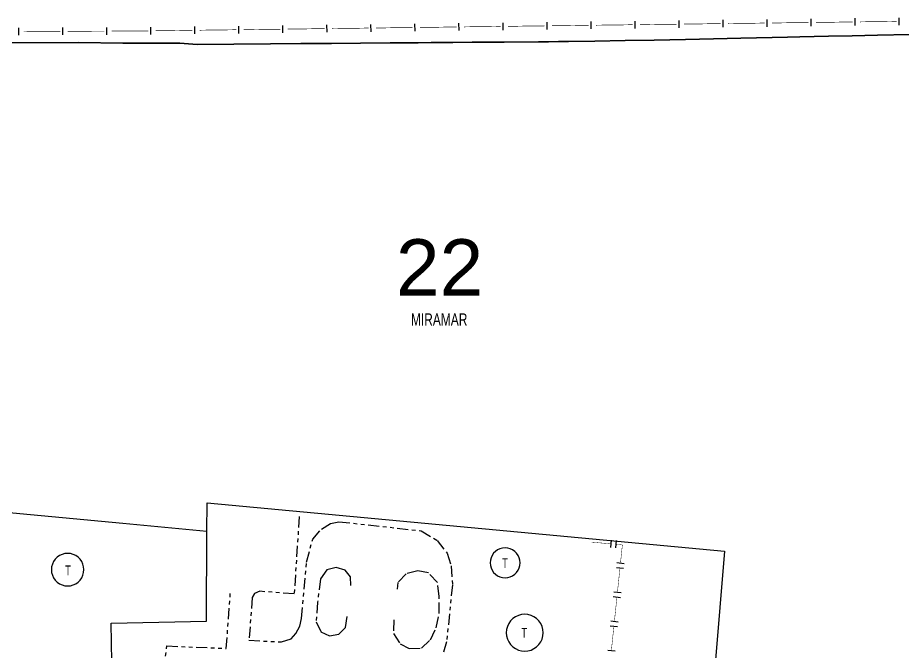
# Model space of a CAD drawing. Extents: x 200604 to 201918, y 4843538 to 4845237.
# Drawn here: x 201116.2 to 201478.3, y 4844834.3 to 4845093.7 of the extents above; entities that cross this region are included whole.
import ezdxf

# ---------------------------------------------------------------- set-up
doc = ezdxf.new("R2010")
doc.units = 0
doc.header["$LTSCALE"] = 1.5
doc.header["$MEASUREMENT"] = 0
doc.linetypes.add('TRACO_25', pattern=[8, 3, -1, 1, -1, 1, -1])
for name, color, linetype in [('CD_MALHA_LOTES', 7, 'CONTINUOUS'), ('HD-ADUTORAS', 170, 'CONTINUOUS'), ('HD-TANQUE-PC', 170, 'CONTINUOUS'), ('LM-LIM-SETORES-BAIRROS', 250, 'CONTINUOUS'), ('LM-TXT-LSB', 7, 'CONTINUOUS'), ('RU-QUADRA', 210, 'CONTINUOUS'), ('SV-RUA-NAO-PAV', 7, 'CONTINUOUS')]:
    doc.layers.add(name, color=color, linetype=linetype)
doc.styles.add('ARIAL', font='ARIAL.SHX')
doc.styles.add('SWIS', font='swissko.ttf')

msp = doc.modelspace()

# ---------------------------------------------------------------- linework, layer by layer
at = {"layer": 'CD_MALHA_LOTES', "linetype": 'Continuous', "flags": 128}
for points in [[(201111.38, 4845083.42), (201141.13, 4845083.58), (201159.23, 4845083.36), (201182.47, 4845083.34), (201189.68, 4845082.8), (201219.58, 4845083.03), (201231.97, 4845083.13), (201244.59, 4845083.23), (201256.34, 4845083.32), (201268.53, 4845083.42), (201274.48, 4845083.46), (201280.01, 4845083.51), (201285.25, 4845083.55), (201294.17, 4845083.62), (201302.11, 4845083.68), (201315.07, 4845083.78), (201329.1, 4845083.89), (201333.21, 4845083.93), (201337.31, 4845083.96), (201341.43, 4845083.99), (201352.19, 4845084.08), (201364.66, 4845084.35), (201376.42, 4845084.6), (201389.25, 4845084.88), (201400.73, 4845085.13), (201411.92, 4845085.37), (201424.66, 4845085.64), (201430.9, 4845085.78), (201436, 4845085.88), (201447.69, 4845086.14), (201457.47, 4845086.35), (201467.81, 4845086.57), (201480.99, 4845086.86)], [(201193.62, 4844883.7), (201159.23, 4844886.92), (201018.33, 4844900.09)], [(201193.62, 4844883.7), (201193.68, 4844895.42)], [(201193.68, 4844895.42), (201405.19, 4844875.55)], [(201193.43, 4844846.95), (201193.62, 4844883.7)], [(201405.19, 4844875.55), (201397.52, 4844783.42)], [(201154.49, 4844846.23), (201193.43, 4844846.95)], [(201155.17, 4844806.65), (201154.49, 4844846.23)]]:
    msp.add_lwpolyline(points, dxfattribs=at)
at = {"layer": 'HD-ADUTORAS', "const_width": 0.18}
for points in [[(201350.950691, 4844879.287284), (201350.92, 4844879.29)], [(201358.919533, 4844878.581908), (201350.950691, 4844879.287284)], [(201363.46, 4844878.18), (201360.911744, 4844878.405564)], [(201362.68824, 4844870.778346), (201363.414185, 4844877.740602)], [(201363.414185, 4844877.740602), (201363.46, 4844878.18)], [(201361.443764, 4844858.843051), (201362.480828, 4844868.78913)], [(201360.199288, 4844846.907755), (201361.236351, 4844856.853835)], [(201358.954812, 4844834.97246), (201359.991875, 4844844.918539)]]:
    msp.add_lwpolyline(points, dxfattribs=at)
at = {"layer": 'HD-ADUTORAS'}
for points in [[(201358.787275, 4844877.08775), (201359.051791, 4844880.076066)], [(201360.779486, 4844876.911406), (201361.044002, 4844879.899721)], [(201360.988916, 4844868.94469), (201363.972739, 4844868.633571)], [(201361.196328, 4844870.933906), (201364.180152, 4844870.622787)], [(201359.951852, 4844858.99861), (201362.935676, 4844858.687491)], [(201359.744439, 4844857.009394), (201362.728263, 4844856.698275)], [(201358.707376, 4844847.063315), (201361.6912, 4844846.752196)], [(201358.499963, 4844845.074099), (201361.483787, 4844844.76298)], [(201357.4629, 4844835.128019), (201360.446724, 4844834.8169)]]:
    msp.add_lwpolyline(points, dxfattribs=at)
at = {"layer": 'HD-TANQUE-PC', "linetype": 'Continuous'}
for points in [[(201315.52, 4844876.97, 8.47), (201314.45, 4844876.87, 8.47), (201313.42, 4844876.6, 8.47), (201312.45, 4844876.15, 8.47), (201311.58, 4844875.53, 8.47), (201310.82, 4844874.78, 8.47), (201310.21, 4844873.9, 8.47), (201309.76, 4844872.93, 8.47), (201309.48, 4844871.9, 8.47), (201309.39, 4844870.84, 8.47), (201309.48, 4844869.77, 8.47), (201309.76, 4844868.74, 8.47), (201310.21, 4844867.77, 8.47), (201310.82, 4844866.9, 8.47), (201311.58, 4844866.14, 8.47), (201312.45, 4844865.53, 8.47), (201313.42, 4844865.08, 8.47), (201314.45, 4844864.8, 8.47), (201315.52, 4844864.71, 8.47), (201316.58, 4844864.8, 8.47), (201317.61, 4844865.08, 8.47), (201318.58, 4844865.53, 8.47), (201319.46, 4844866.14, 8.47), (201320.21, 4844866.9, 8.47), (201320.82, 4844867.77, 8.47), (201321.28, 4844868.74, 8.47), (201321.55, 4844869.77, 8.47), (201321.65, 4844870.84, 8.47), (201321.55, 4844871.9, 8.47), (201321.28, 4844872.93, 8.47), (201320.82, 4844873.9, 8.47), (201320.21, 4844874.78, 8.47), (201319.46, 4844875.53, 8.47), (201318.58, 4844876.15, 8.47), (201317.61, 4844876.6, 8.47), (201316.58, 4844876.87, 8.47)], [(201136.66, 4844874.7, 17.709999), (201135.5, 4844874.6, 17.709999), (201134.38, 4844874.3, 17.709999), (201133.33, 4844873.81, 17.709999), (201132.38, 4844873.14, 17.709999), (201131.56, 4844872.32, 17.709999), (201130.89, 4844871.37, 17.709999), (201130.4, 4844870.32, 17.709999), (201130.1, 4844869.2, 17.709999), (201130, 4844868.04, 17.709999), (201130.1, 4844866.89, 17.709999), (201130.4, 4844865.77, 17.709999), (201130.89, 4844864.72, 17.709999), (201131.56, 4844863.77, 17.709999), (201132.38, 4844862.94, 17.709999), (201133.33, 4844862.28, 17.709999), (201134.38, 4844861.79, 17.709999), (201135.5, 4844861.49, 17.709999), (201136.66, 4844861.39, 17.709999), (201137.81, 4844861.49, 17.709999), (201138.93, 4844861.79, 17.709999), (201139.98, 4844862.28, 17.709999), (201140.93, 4844862.94, 17.709999), (201141.75, 4844863.77, 17.709999), (201142.42, 4844864.72, 17.709999), (201142.91, 4844865.77, 17.709999), (201143.21, 4844866.89, 17.709999), (201143.31, 4844868.04, 17.709999), (201143.21, 4844869.2, 17.709999), (201142.91, 4844870.32, 17.709999), (201142.42, 4844871.37, 17.709999), (201141.75, 4844872.32, 17.709999), (201140.93, 4844873.14, 17.709999), (201139.98, 4844873.81, 17.709999), (201138.93, 4844874.3, 17.709999), (201137.81, 4844874.6, 17.709999)], [(201323.54, 4844849.79, 8.56), (201322.23, 4844849.67, 8.56), (201320.96, 4844849.34, 8.56), (201319.78, 4844848.78, 8.56), (201318.7, 4844848.03, 8.56), (201317.77, 4844847.1, 8.56), (201317.02, 4844846.02, 8.56), (201316.46, 4844844.84, 8.56), (201316.12, 4844843.57, 8.56), (201316.01, 4844842.26, 8.56), (201316.12, 4844840.95, 8.56), (201316.46, 4844839.68, 8.56), (201317.02, 4844838.5, 8.56), (201317.77, 4844837.42, 8.56), (201318.7, 4844836.49, 8.56), (201319.78, 4844835.74, 8.56), (201320.96, 4844835.18, 8.56), (201322.23, 4844834.85, 8.56), (201323.54, 4844834.73, 8.56), (201324.85, 4844834.85, 8.56), (201326.11, 4844835.18, 8.56), (201327.3, 4844835.74, 8.56), (201328.38, 4844836.49, 8.56), (201329.31, 4844837.42, 8.56), (201330.06, 4844838.5, 8.56), (201330.61, 4844839.68, 8.56), (201330.95, 4844840.95, 8.56), (201331.07, 4844842.26, 8.56), (201330.95, 4844843.57, 8.56), (201330.61, 4844844.84, 8.56), (201330.06, 4844846.02, 8.56), (201329.31, 4844847.1, 8.56), (201328.38, 4844848.03, 8.56), (201327.3, 4844848.78, 8.56), (201326.11, 4844849.34, 8.56), (201324.85, 4844849.67, 8.56)]]:
    msp.add_polyline3d(points, close=True, dxfattribs=at)
at = {"layer": 'LM-LIM-SETORES-BAIRROS'}
for points in [[(201422.683715, 4845090.051228), (201422.645809, 4845093.050988)], [(201440.682278, 4845090.278665), (201440.644372, 4845093.278426)], [(201458.680841, 4845090.506103), (201458.642935, 4845093.505863)], [(201476.679404, 4845090.733541), (201476.641498, 4845093.733301)], [(201116.692158, 4845086.591893), (201116.679337, 4845089.591866)], [(201134.691993, 4845086.668819), (201134.679172, 4845089.668792)], [(201152.691829, 4845086.745745), (201152.679008, 4845089.745717)], [(201170.703832, 4845086.867101), (201170.665926, 4845089.866861)], [(201188.702395, 4845087.094539), (201188.664489, 4845090.094299)], [(201206.700959, 4845087.321976), (201206.663052, 4845090.321737)], [(201224.699522, 4845087.549414), (201224.661615, 4845090.549174)], [(201242.698085, 4845087.776851), (201242.660178, 4845090.776612)], [(201260.696648, 4845088.004289), (201260.658741, 4845091.00405)], [(201278.695211, 4845088.231727), (201278.657304, 4845091.231487)], [(201296.693774, 4845088.459164), (201296.655868, 4845091.458925)], [(201314.692337, 4845088.686602), (201314.654431, 4845091.686362)], [(201332.6909, 4845088.91404), (201332.652994, 4845091.9138)], [(201350.689463, 4845089.141477), (201350.651557, 4845092.141238)], [(201368.688026, 4845089.368915), (201368.65012, 4845092.368675)], [(201386.686589, 4845089.596352), (201386.648683, 4845092.596113)], [(201404.685152, 4845089.82379), (201404.647246, 4845092.823551)]]:
    msp.add_lwpolyline(points, dxfattribs=at)
at = {"layer": 'LM-LIM-SETORES-BAIRROS', "const_width": 0.25}
for points in [[(201226.680409, 4845089.074565), (201241.679211, 4845089.264096)], [(201244.678972, 4845089.302003), (201259.677774, 4845089.491534)], [(201262.677535, 4845089.52944), (201277.676337, 4845089.718972)], [(201280.676098, 4845089.756878), (201295.674901, 4845089.946409)], [(201298.674661, 4845089.984315), (201313.673464, 4845090.173847)], [(201316.673224, 4845090.211753), (201331.672027, 4845090.401284)], [(201334.671787, 4845090.439191), (201349.67059, 4845090.628722)], [(201352.67035, 4845090.666628), (201367.669153, 4845090.85616)], [(201370.668913, 4845090.894066), (201385.667716, 4845091.083597)], [(201388.667476, 4845091.121504), (201403.666279, 4845091.311035)], [(201406.666039, 4845091.348941), (201421.664842, 4845091.538473)], [(201424.664602, 4845091.576379), (201439.663405, 4845091.76591)], [(201442.663165, 4845091.803816), (201457.661968, 4845091.993348)], [(201460.661729, 4845092.031254), (201475.660531, 4845092.220785)], [(201118.685729, 4845088.100427), (201133.685592, 4845088.164532)], [(201136.685565, 4845088.177353), (201151.685428, 4845088.241457)], [(201154.6854, 4845088.254278), (201164.685309, 4845088.297015)], [(201164.685309, 4845088.297015), (201165.381675, 4845088.299968)], [(201165.381675, 4845088.299968), (201169.684959, 4845088.354346)], [(201172.68472, 4845088.392252), (201187.683522, 4845088.581783)], [(201190.683283, 4845088.61969), (201205.682085, 4845088.809221)], [(201208.681846, 4845088.847127), (201223.680648, 4845089.036659)]]:
    msp.add_lwpolyline(points, dxfattribs=at)
at = {"layer": 'RU-QUADRA', "linetype": 'Continuous', "flags": 128}
msp.add_lwpolyline([(201480.99, 4845086.86), (201467.81, 4845086.57), (201457.47, 4845086.35), (201447.69, 4845086.14), (201436, 4845085.88), (201430.9, 4845085.78), (201424.66, 4845085.64), (201411.92, 4845085.37), (201400.73, 4845085.13), (201389.25, 4845084.88), (201376.42, 4845084.6), (201364.66, 4845084.35), (201352.19, 4845084.08), (201341.43, 4845083.99), (201337.31, 4845083.96), (201333.21, 4845083.93), (201329.1, 4845083.89), (201315.07, 4845083.78), (201302.11, 4845083.68), (201294.17, 4845083.62), (201285.25, 4845083.55), (201280.01, 4845083.51), (201274.48, 4845083.46), (201268.53, 4845083.42), (201256.34, 4845083.32), (201244.59, 4845083.23), (201231.97, 4845083.13), (201219.58, 4845083.03), (201189.68, 4845082.8), (201182.47, 4845083.34), (201159.23, 4845083.36), (201141.13, 4845083.58), (201111.38, 4845083.42)], dxfattribs=at)
at = {"layer": 'SV-RUA-NAO-PAV', "linetype": 'TRACO_25'}
for points in [[(201231.32, 4844889.82, 6.5), (201229.28, 4844858.11, 6.5), (201215.17, 4844859.2, 6.25), (201213.03, 4844858.25, 6.29), (201212.14, 4844856.61, 6.3), (201210.79, 4844839.15, 7.18), (201224.07, 4844838.47, 7.21), (201227.99, 4844839.73, 7.38), (201229.96, 4844841.89, 7.47), (201231.65, 4844844.87, 7.39), (201232.28, 4844848.08, 7.42), (201234.3, 4844871.07, 7.31), (201236.86, 4844880.5, 7.33), (201240.41, 4844884.54, 7.33), (201244.13, 4844886.87, 7.33), (201247.59, 4844887.66, 7.23), (201281.13, 4844883.95, 7.36), (201287.68, 4844880.02, 7.36), (201291.81, 4844874.78, 7.24), (201293.41, 4844869.54, 7.24), (201293.95, 4844861.86, 7.31), (201291.61, 4844838.56, 7.32), (201290.01, 4844833.37, 7.33)], [(201252.45, 4844861.57, 7.48), (201252.31, 4844865.08, 7.48), (201250.11, 4844867.78, 7.48), (201246.44, 4844868.93, 7.48), (201242.69, 4844867.97, 7.38), (201239.98, 4844864.27, 7.41), (201238.82, 4844854.76, 7.41)], [(201269.98, 4844847.53, 7.42), (201269.89, 4844841.93, 7.42), (201272.57, 4844837.77, 7.42), (201276.35, 4844835.74, 7.42), (201281.38, 4844835.92, 7.42), (201284.95, 4844839.37, 7.42), (201287.26, 4844844.32, 7.42), (201288.51, 4844850.08, 7.42), (201288.53, 4844857.04, 7.42), (201287.81, 4844862.74, 7.42), (201284.18, 4844866.74, 7.42), (201279.83, 4844867.62, 7.42), (201275.04, 4844866.31, 7.42), (201271.62, 4844862.73, 7.42), (201271.38, 4844860.1, 7.42)], [(201173.22, 4844799.82, 7.68), (201177.18, 4844836.83, 7.16), (201201.53, 4844835.84, 7.19), (201203.18, 4844858.38, 6.05)], [(201238.82, 4844854.76, 7.45), (201238.27, 4844846.76, 7.47), (201240.22, 4844842.62, 7.46), (201243.78, 4844840.96, 7.47), (201247.56, 4844841.62, 7.47), (201250.25, 4844844.41, 7.48), (201251.07, 4844849.49, 7.48)]]:
    msp.add_polyline3d(points, dxfattribs=at)

# ---------------------------------------------------------------- texts
at = {"layer": 'HD-TANQUE-PC', "style": 'ARIAL', "width": 0.7}
for p in [(201314.26, 4844868.73, 12.94), (201135.63, 4844865.76, 8.68), (201322.15, 4844840.19, 12.94)]:
    msp.add_text('T', height=4, dxfattribs=at).set_placement(p)
at = {"layer": 'LM-TXT-LSB', "style": 'SWIS'}
msp.add_text('22', height=23, dxfattribs=at).set_placement((201270.861591, 4844980.14194))
at = {"layer": 'LM-TXT-LSB', "style": 'ARIAL', "width": 0.7}
msp.add_text('MIRAMAR', height=5, dxfattribs=at).set_placement((201277.013277, 4844967.838567))

doc.saveas('drawing.dxf')
